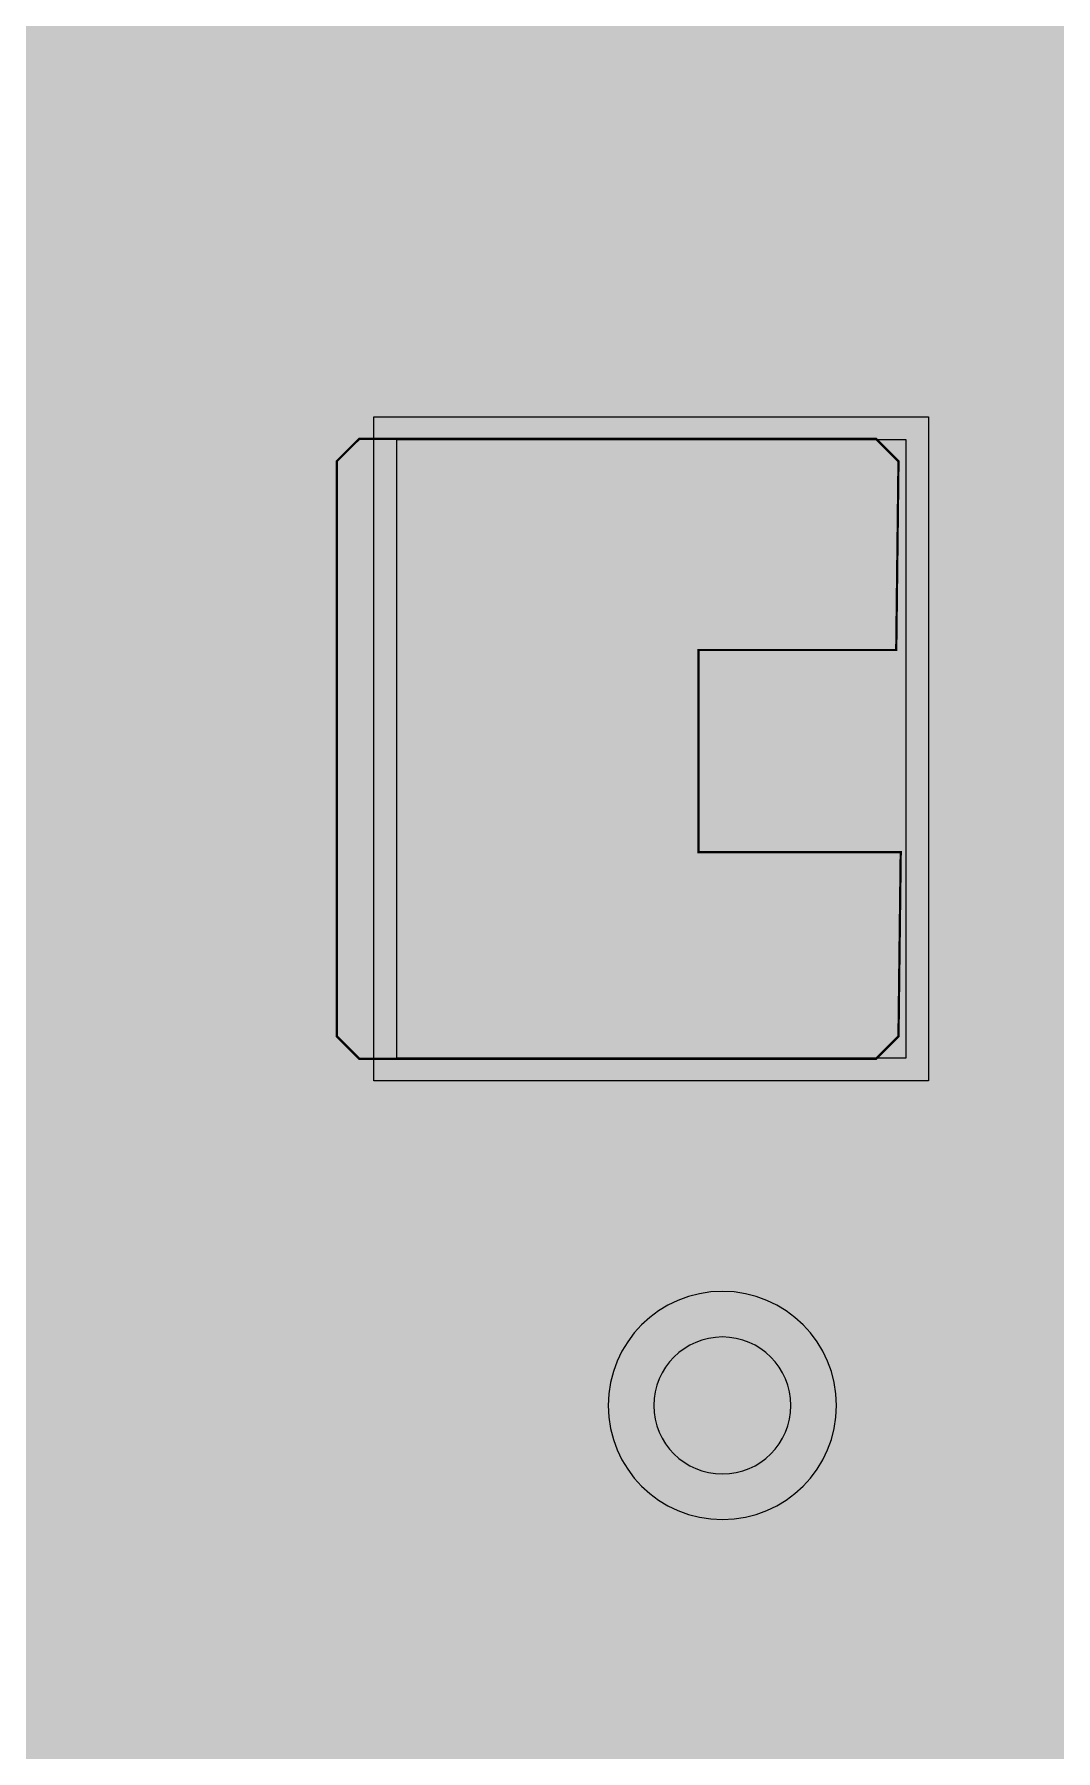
# Model space of a CAD drawing. Header units: millimetres. Extents: x -61 to 56, y -72 to 70.
# Drawn here: x -0.373 to 1.9, y 43.77 to 47.591 of the extents above; entities that cross this region are included whole.
import ezdxf

# ---------------------------------------------------------------- set-up
doc = ezdxf.new("R2010")
doc.units = ezdxf.units.MM
doc.header["$MEASUREMENT"] = 0
for name, color, linetype, true_color in [('02GND', 7, 'Continuous', 0x999966), ('03POWER', 7, 'Continuous', 0x008000), ('Bottom-Layer', 7, 'Continuous', 0x0000ff), ('Bottom-Paste-Mask-Layer', 7, 'Continuous', 0x800000), ('Bottom-Silkscreen-Layer', 7, 'Continuous', 0x66cc33), ('Bottom-Solder-Mask-Layer', 7, 'Continuous', 0xaa00ff), ('Hole-Layer', 7, 'Continuous', 0x222222), ('Multi-Layer', 7, 'Continuous', 0xc0c0c0), ('Top-Layer', 7, 'Continuous', 0xff0000)]:
    doc.layers.add(name, color=color, linetype=linetype, true_color=true_color)

msp = doc.modelspace()

# ---------------------------------------------------------------- hatches: boundary and pattern name
at = {"layer": '02GND'}
msp.add_hatch(color=256, dxfattribs=at).paths.add_polyline_path([(-49.642, 52.1533), (49.642, 52.1533), (49.642, -62.142), (-49.642, -62.142)])
at = {"layer": '03POWER'}
for points in [[(48.499, -56.0416), (48.5811, -56.3479), (48.8055, -56.572), (49.112, -56.6537), (49.4182, -56.5711), (49.642, -56.3464), (49.642, -62.142), (44.1922, -62.142), (44.3927, -61.9566), (44.4927, -61.7025), (44.4722, -61.4302), (45.1891, -61.7036), (45.9498, -61.8043), (46.7131, -61.7268), (47.438, -61.4754), (48.0854, -61.0636), (48.6204, -60.5136), (49.0141, -59.855), (49.2453, -59.1234), (49.3016, -58.3582), (49.1799, -57.6006), (48.8867, -56.8916), (48.438, -56.2692), (47.8578, -55.7672), (47.1774, -55.4124), (46.4336, -55.2241), (45.6664, -55.2125), (44.9172, -55.378), (44.2264, -55.7119), (43.6312, -56.1961), (43.1637, -56.8045), (42.8491, -57.5043), (42.7044, -58.2579), (42.7374, -59.0244), (42.9463, -59.7627), (43.3198, -60.433), (43.8378, -60.999), (-43.3618, -60.999), (-43.6207, -61.0564), (-43.831, -61.218), (-43.9533, -61.4534), (-43.9644, -61.7184), (-43.8625, -61.9632), (-43.6666, -62.142), (-49.642, -62.142), (-49.642, -56.5819), (-49.4335, -56.7975), (-49.1476, -56.8882), (-48.8529, -56.8322), (-49.1622, -57.5412), (-49.2982, -58.3027), (-49.2534, -59.075), (-49.0303, -59.8157), (-48.6412, -60.4842), (-48.1072, -61.0439), (-47.4578, -61.4642), (-46.7284, -61.722), (-45.9591, -61.8032), (-45.1921, -61.7032), (-44.4692, -61.4277), (-43.8302, -60.9917), (-43.3101, -60.4191), (-42.9374, -59.7413), (-42.7325, -58.9953), (-42.7065, -58.2222), (-42.8611, -57.4642), (-43.1876, -56.763), (-43.6682, -56.1568), (-44.2766, -55.679), (-44.9793, -55.3557), (-45.738, -55.2047), (-46.511, -55.2341), (-47.256, -55.4425), (-47.9321, -55.8184), (-48.5023, -56.3411), (-48.4998, -56.3091), (-48.499, -56.2771), (-48.499, 51.315), (-19.4026, 51.315), (-19.6295, 51.1437), (-19.7546, 50.8885), (-19.7509, 50.6043), (-19.6192, 50.3524), (-19.388, 50.1871), (-19.6578, 49.9772), (-19.7729, 49.6553), (-19.6975, 49.3219), (-19.4552, 49.0809), (-19.6839, 48.8583), (-19.7695, 48.5508), (-19.6886, 48.242), (-19.4633, 48.0159), (-19.1548, 47.934), (-18.847, 48.0185), (-18.6236, 48.2465), (-18.5453, 48.5559), (-18.6335, 48.8627), (-18.8641, 49.0834), (-18.625, 49.3243), (-18.5509, 49.6555), (-18.6646, 49.9752), (-18.9312, 50.1853), (-18.6981, 50.3494), (-18.5646, 50.6015), (-18.5597, 50.8866), (-18.6846, 51.143), (-18.9121, 51.315), (48.4255, 51.315), (48.499, 51.2415)], [(0.546, 44.5382), (0.628, 44.2322), (0.8521, 44.0081), (1.1581, 43.9261), (1.4642, 44.0081), (1.6883, 44.2322), (1.7703, 44.5382), (1.6883, 44.8443), (1.4642, 45.0684), (1.1581, 45.1504), (0.8521, 45.0684), (0.628, 44.8443)]]:
    msp.add_hatch(color=256, dxfattribs=at).paths.add_polyline_path(points)
at = {"layer": 'Bottom-Layer'}
for points in [[(-49.642, -62.142), (-49.642, 52.1533), (49.642, 52.1533), (49.642, -62.142)], [(2.1, 47.5598), (1.9241, 47.5248), (1.7749, 47.4252), (1.3965, 47.0467), (0.4337, 47.0467), (0.2547, 46.9988), (0.1236, 46.8677), (0.0756, 46.6886), (0.0756, 45.3116), (0.1236, 45.1325), (0.2547, 45.0014), (0.4337, 44.9534), (1.5663, 44.9534), (1.7453, 45.0014), (1.8764, 45.1325), (1.9244, 45.3116), (1.9244, 46.2743), (2.0756, 46.4255), (2.0756, 45.3116), (2.0779, 45.2709), (2.0848, 45.2307), (1.9907, 44.9586), (2.0314, 44.6735), (2.1979, 44.4385), (2.4535, 44.3057), (2.7415, 44.3045), (2.9982, 44.4351), (3.1667, 44.6687), (3.2098, 44.9534), (3.5663, 44.9534), (3.7453, 45.0014), (3.8764, 45.1325), (3.9244, 45.3116), (3.9244, 46.2255), (4.4891, 45.6608), (4.608, 45.3359), (4.884, 45.1273), (5.2291, 45.1017), (5.5329, 45.2672), (5.6984, 45.571), (5.6728, 45.9161), (5.4642, 46.1921), (5.1393, 46.311), (4.0251, 47.4252), (3.8759, 47.5248), (3.7, 47.5598)], [(0.4337, 45.3116), (0.4337, 46.6886), (1.5663, 46.6886), (1.5663, 45.3116)]]:
    msp.add_hatch(color=256, dxfattribs=at).paths.add_polyline_path(points)
at = {"layer": 'Bottom-Paste-Mask-Layer'}
msp.add_hatch(color=256, dxfattribs=at).paths.add_polyline_path([(0.3, 46.6401), (0.35, 46.6901), (1.5, 46.6901), (1.55, 46.6401), (1.545, 46.2201), (1.105, 46.2201), (1.105, 45.7701), (1.555, 45.7701), (1.55, 45.3601), (1.5, 45.3101), (0.35, 45.3101), (0.3, 45.3601)])
msp.add_hatch(color=256, dxfattribs=at).paths.add_polyline_path([(0.3, 46.6401), (0.35, 46.6901), (1.5, 46.6901), (1.55, 46.6401), (1.545, 46.2201), (1.105, 46.2201), (1.105, 45.7701), (1.555, 45.7701), (1.55, 45.3601), (1.5, 45.3101), (0.35, 45.3101), (0.3, 45.3601)])
at = {"layer": 'Bottom-Solder-Mask-Layer'}
msp.add_hatch(color=256, dxfattribs=at).paths.add_polyline_path([(0.3829, 45.2608), (0.3829, 46.7394), (1.6171, 46.7394), (1.6171, 45.2608)])
at = {"layer": 'Top-Layer'}
msp.add_hatch(color=256, dxfattribs=at).paths.add_polyline_path([(-49.642, -62.142), (-49.642, 52.1533), (49.642, 52.1533), (49.642, -62.142)])

# ---------------------------------------------------------------- linework, layer by layer
at = {"layer": '03POWER', "const_width": 0.0508}
msp.add_lwpolyline([(0.546, 44.5382), (0.628, 44.2322), (0.8521, 44.0081), (1.1581, 43.9261), (1.4642, 44.0081), (1.6883, 44.2322), (1.7703, 44.5382), (1.6883, 44.8443), (1.4642, 45.0684), (1.1581, 45.1504), (0.8521, 45.0684), (0.628, 44.8443)], close=True, dxfattribs=at)
at = {"layer": 'Bottom-Layer'}
for points, const_width in [([(2.1, 47.5598), (1.9241, 47.5248), (1.7749, 47.4252), (1.3965, 47.0467), (0.4337, 47.0467), (0.2547, 46.9988), (0.1236, 46.8677), (0.0756, 46.6886), (0.0756, 45.3116), (0.1236, 45.1325), (0.2547, 45.0014), (0.4337, 44.9534), (1.5663, 44.9534), (1.7453, 45.0014), (1.8764, 45.1325), (1.9244, 45.3116), (1.9244, 46.2743), (2.0756, 46.4255)], 0.0508), ([(1, 46.0001), (2.1, 47.1001)], 0.2032)]:
    msp.add_lwpolyline(points, dxfattribs=dict(at, const_width=const_width))
msp.add_lwpolyline([(0.4337, 45.3116), (0.4337, 46.6886), (1.5663, 46.6886), (1.5663, 45.3116)], close=True, dxfattribs=at)
at = {"layer": 'Bottom-Paste-Mask-Layer', "const_width": 0.00508}
msp.add_lwpolyline([(0.3, 46.6401), (0.35, 46.6901), (1.5, 46.6901), (1.55, 46.6401), (1.545, 46.2201), (1.105, 46.2201), (1.105, 45.7701), (1.555, 45.7701), (1.55, 45.3601), (1.5, 45.3101), (0.35, 45.3101), (0.3, 45.3601)], close=True, dxfattribs=at)
msp.add_lwpolyline([(0.3, 46.6401), (0.35, 46.6901), (1.5, 46.6901), (1.55, 46.6401), (1.545, 46.2201), (1.105, 46.2201), (1.105, 45.7701), (1.555, 45.7701), (1.55, 45.3601), (1.5, 45.3101), (0.35, 45.3101), (0.3, 45.3601)], close=True, dxfattribs=at)
at = {"layer": 'Bottom-Silkscreen-Layer', "const_width": 0.1524}
for points in [[(1.5238, 46.9172), (0.2389, 46.9172)], [(0.2389, 46.9172), (0.2389, 45.083)], [(1.5238, 46.9172), (0.2389, 46.9172)], [(0.2389, 46.9172), (0.2389, 45.083)], [(0.2389, 45.083), (1.5238, 45.083)], [(0.2389, 45.083), (1.5238, 45.083)]]:
    msp.add_lwpolyline(points, dxfattribs=at)
at = {"layer": 'Bottom-Solder-Mask-Layer'}
msp.add_lwpolyline([(0.3829, 45.2608), (0.3829, 46.7394), (1.6171, 46.7394), (1.6171, 45.2608)], close=True, dxfattribs=at)
at = {"layer": 'Hole-Layer'}
msp.add_lwpolyline([(1.0056, 44.5382, 1), (1.3106, 44.5382, 1)], format="xyb", close=True, dxfattribs=at)
at = {"layer": 'Multi-Layer'}
msp.add_lwpolyline([(0.9041, 44.5382, 1), (1.4121, 44.5382, 1)], format="xyb", close=True, dxfattribs=at)

doc.saveas('drawing.dxf')
